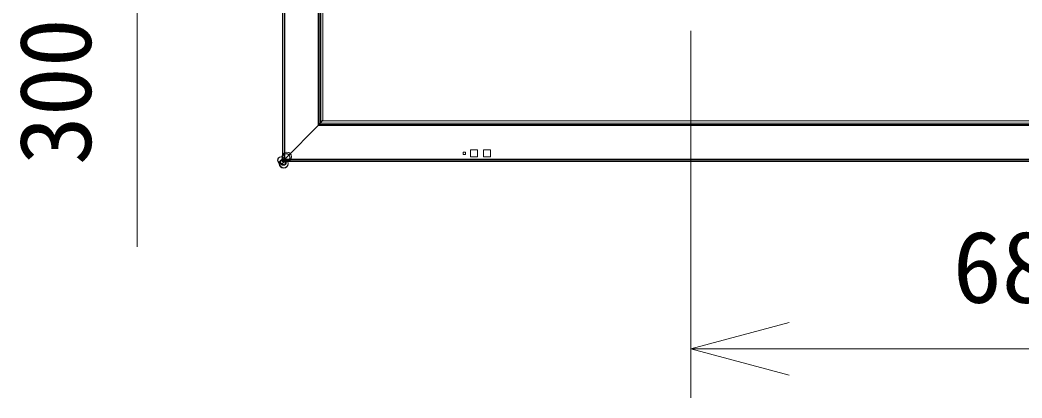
# Model space of a CAD drawing. Units: millimetres, scale not verified. Extents: x -63 to 62, y -56 to 57.
# Drawn here: x -35.61 to -10.07, y 5.28 to 14.92 of the extents above; entities that cross this region are included whole.
import ezdxf
from ezdxf.enums import TextEntityAlignment as Align

# ---------------------------------------------------------------- set-up
doc = ezdxf.new("R2010")
doc.units = ezdxf.units.MM
doc.header["$LTSCALE"] = 0.125
for name, color, linetype, lineweight in [('0-0_0', 7, 'Continuous', 18), ('0-5_SUNPO', 3, 'Continuous', 18), ('0-6_GAIKEI', 1, 'Continuous', 18)]:
    doc.layers.add(name, color=color, linetype=linetype, lineweight=lineweight)
doc.styles.add('ＭＳ ゴシック', font='')
doc.styles.get('ＭＳ ゴシック').set_extended_font_data('MS Gothic')

# ---------------------------------------------------------------- blocks, each defined once
blk = doc.blocks.new('_Open30')
at = {"layer": '0-0_0'}
blk.add_line((0, 0), (-1, 0), dxfattribs=at)
blk.add_lwpolyline([(-1, 0.26795), (0, 0), (-1, -0.26795)], dxfattribs=at)
blk = doc.blocks.new('D2')
at = {"layer": '0-5_SUNPO'}
for p, q in [((44.5427, 214.55), (30.9093, 214.55)), ((32.1593, 212.05), (32.1593, 209.55)), ((44.5427, 207.05), (30.9093, 207.05)), ((32.1593, 207.05), (32.1593, 196.6334))]:
    blk.add_line(p, q, dxfattribs=at)
at = {"layer": '0-5_SUNPO', "xscale": 2.5, "yscale": 2.5}
for p, rotation in [((32.1593, 214.55), 90), ((32.1593, 207.05), 270)]:
    blk.add_blockref('_Open30', p, dxfattribs=dict(at, rotation=rotation))
at = {"layer": '0-5_SUNPO', "color": 7, "style": 'ＭＳ ゴシック'}
blk.add_text('300', height=1.833, rotation=90, dxfattribs=at).set_placement((31.5343, 198.7167), align=Align.BOTTOM_LEFT)
blk = doc.blocks.new('D4')
at = {"layer": '0-5_SUNPO'}
for p, q in [((46.2724, 202.1375), (46.2724, 192.7812)), ((63.3724, 202.1375), (63.3724, 192.7812)), ((48.7724, 194.0312), (60.8724, 194.0312))]:
    blk.add_line(p, q, dxfattribs=at)
at = {"layer": '0-5_SUNPO', "xscale": 2.5, "yscale": 2.5, "rotation": 180}
blk.add_blockref('_Open30', (46.2724, 194.0312), dxfattribs=at)
at = {"layer": '0-5_SUNPO', "xscale": 2.5, "yscale": 2.5}
blk.add_blockref('_Open30', (63.3724, 194.0312), dxfattribs=at)
at = {"layer": '0-5_SUNPO', "color": 7, "style": 'ＭＳ ゴシック'}
blk.add_text('684', height=1.833, dxfattribs=at).set_placement((52.9474, 194.6562), align=Align.BOTTOM_LEFT)

msp = doc.modelspace()

# ---------------------------------------------------------------- linework, layer by layer
at = {"layer": '0-6_GAIKEI', "color": 7}
for p, q in [((-28.9192, 11.364), (-28.9192, 33.5578)), ((-28.9192, 11.364), (-28.9192, 11.364)), ((-28.9114, 11.3531), (-28.917, 11.3587)), ((-28.882, 11.3236), (-28.9114, 11.3531)), ((-28.8764, 11.3181), (-28.882, 11.3236)), ((-28.8711, 11.3159), (-28.8711, 11.3159)), ((-28.8567, 11.3159), (-28.8711, 11.3159)), ((-28.8567, 11.3159), (-28.8567, 11.3109)), ((8.9433, 11.3109), (-28.8567, 11.3109))]:
    msp.add_line(p, q, dxfattribs=at)
at = {"layer": '0-6_GAIKEI'}
for p, q in [((-28.9119, 11.3659), (-28.9119, 33.5558)), ((-28.8765, 11.3656), (-28.8765, 33.5561)), ((-28.8588, 11.3762), (-28.8588, 33.5455)), ((-28.0035, 12.2265), (-28.0035, 32.6952)), ((-27.9789, 12.2512), (-27.9789, 32.6706)), ((-27.9458, 12.2843), (-27.9458, 32.6374)), ((-27.9456, 12.2844), (-27.9456, 32.6373)), ((-27.9427, 12.3049), (-27.9427, 32.6168)), ((-27.8867, 12.3609), (-27.8867, 32.5609)), ((-27.9456, 12.2844), (-27.9768, 12.2532)), ((8.0324, 12.2843), (-27.9458, 12.2843)), ((-27.9427, 12.3049), (-27.9456, 12.3049)), ((-27.9456, 12.2874), (8.0322, 12.2874)), ((8.0322, 12.2844), (-27.9456, 12.2844)), ((-27.8867, 12.3609), (-27.9427, 12.3049)), ((-27.9042, 12.3434), (7.9908, 12.3434)), ((-27.9789, 12.2512), (-28.8567, 11.3734)), ((8.0901, 12.2265), (-28.0035, 12.2265)), ((-27.9768, 12.2532), (-27.9789, 12.2512)), ((8.0655, 12.2512), (-27.9789, 12.2512)), ((-27.9768, 12.2533), (-27.9768, 12.2532)), ((-24.3154, 11.5509), (-24.2554, 11.5509)), ((-24.3154, 11.4909), (-24.3154, 11.5509)), ((-24.2554, 11.5509), (-24.2554, 11.4909)), ((-24.1229, 11.6096), (-23.9454, 11.6096)), ((-24.1229, 11.4321), (-24.1229, 11.6096)), ((-23.9454, 11.6096), (-23.9454, 11.4321)), ((-23.7954, 11.4321), (-23.7954, 11.6096)), ((-23.7954, 11.6096), (-23.6179, 11.6096)), ((-23.6179, 11.6096), (-23.6179, 11.4321)), ((-28.9119, 11.3659), (-28.9114, 11.3655)), ((-28.9114, 11.3655), (-28.8765, 11.3656)), ((-28.8765, 11.3656), (-28.8588, 11.3762)), ((-28.8765, 11.3656), (-28.8765, 11.3656)), ((-28.8694, 11.3585), (-28.8696, 11.3236)), ((-28.8696, 11.3236), (-28.8691, 11.3232)), ((-28.8588, 11.3762), (-28.8694, 11.3586)), ((-28.8694, 11.3586), (-28.8694, 11.3585)), ((-28.8567, 11.3585), (-28.8694, 11.3585)), ((-28.8691, 11.3232), (-28.8567, 11.3232)), ((-28.8588, 11.3762), (-28.8538, 11.3762)), ((-28.8567, 11.3734), (-28.8567, 11.3159)), ((8.9433, 11.3712), (-28.8567, 11.3712)), ((8.9433, 11.3535), (-28.8567, 11.3535)), ((8.9433, 11.3182), (-28.8567, 11.3182)), ((-24.2554, 11.4909), (-24.3154, 11.4909)), ((-23.9454, 11.4321), (-24.1229, 11.4321)), ((-23.6179, 11.4321), (-23.7954, 11.4321))]:
    msp.add_line(p, q, dxfattribs=at)
for centre, radius in [((-28.8059, 11.4292), 0.1235), ((-28.8253, 11.4139), 0.0988), ((-28.8211, 11.4096), 0.0987), ((-28.9548, 11.3421), 0.0878), ((-28.9519, 11.3411), 0.0847), ((-28.8872, 11.2532), 0.1154), ((-28.8836, 11.2585), 0.1113), ((-28.8959, 11.2914), 0.0762), ((-28.8987, 11.3005), 0.0667), ((-28.9096, 11.338), 0.0276), ((-28.9211, 11.372), 0.00828), ((-28.8965, 11.3253), 0.027), ((-28.8972, 11.3454), 0.0253), ((-28.9039, 11.3523), 0.0156), ((-28.9091, 11.3566), 0.00889), ((-28.9111, 11.3578), 0.00654), ((-28.9154, 11.3598), 0.00195), ((-28.9147, 11.3593), 0.00261), ((-28.916, 11.3596), 0.00135), ((-28.89, 11.3381), 0.0256), ((-28.8844, 11.3329), 0.018), ((-28.8801, 11.3281), 0.0115), ((-28.8778, 11.3249), 0.00762), ((-28.8576, 11.3802), 0.0246), ((-28.8759, 11.3207), 0.00304), ((-28.8615, 11.3736), 0.017), ((-28.8622, 11.373), 0.0161), ((-28.8625, 11.3724), 0.0155), ((-28.8652, 11.3712), 0.0125), ((-28.8756, 11.3197), 0.00198), ((-28.8753, 11.3197), 0.00196), ((-28.8755, 11.3191), 0.00133), ((-28.8766, 11.3656), 0.00008), ((-28.8532, 11.3109), 0.0186), ((-28.8621, 11.3137), 0.00928), ((-28.8683, 11.3612), 0.00285), ((-28.8696, 11.3584), 0.00025)]:
    msp.add_circle(centre, radius, dxfattribs=at)
msp.add_arc((-28.0278, 12.3084), 0.075, 312.78691, 315, dxfattribs=at)
at = {"layer": '0-6_GAIKEI', "color": 7}
for centre, major_axis, start_param, end_param in [((-28.9117, 11.364), (0.0053, 0.0053), 2.3561424, 3.1415927), ((-28.8711, 11.3234), (-0.0053, -0.0053), 0, 0.7854502)]:
    msp.add_ellipse(centre, major_axis=major_axis, ratio=0.999896, start_param=start_param, end_param=end_param, dxfattribs=at)
at = {"layer": '0-6_GAIKEI'}
for centre, start_param, end_param in [((-28.8991, 11.3655), 5.2359878, 6.2831853), ((-28.8696, 11.336), 0, 1.0471976)]:
    msp.add_ellipse(centre, major_axis=(-0.0124, -0.0124), ratio=0.57735, start_param=start_param, end_param=end_param, dxfattribs=at)

# ---------------------------------------------------------------- block references
at = {"layer": '0-5_SUNPO'}
for name in ['D2', 'D4']:
    msp.add_blockref(name, (-64.7791, -187.4967), dxfattribs=at)

doc.saveas('drawing.dxf')
